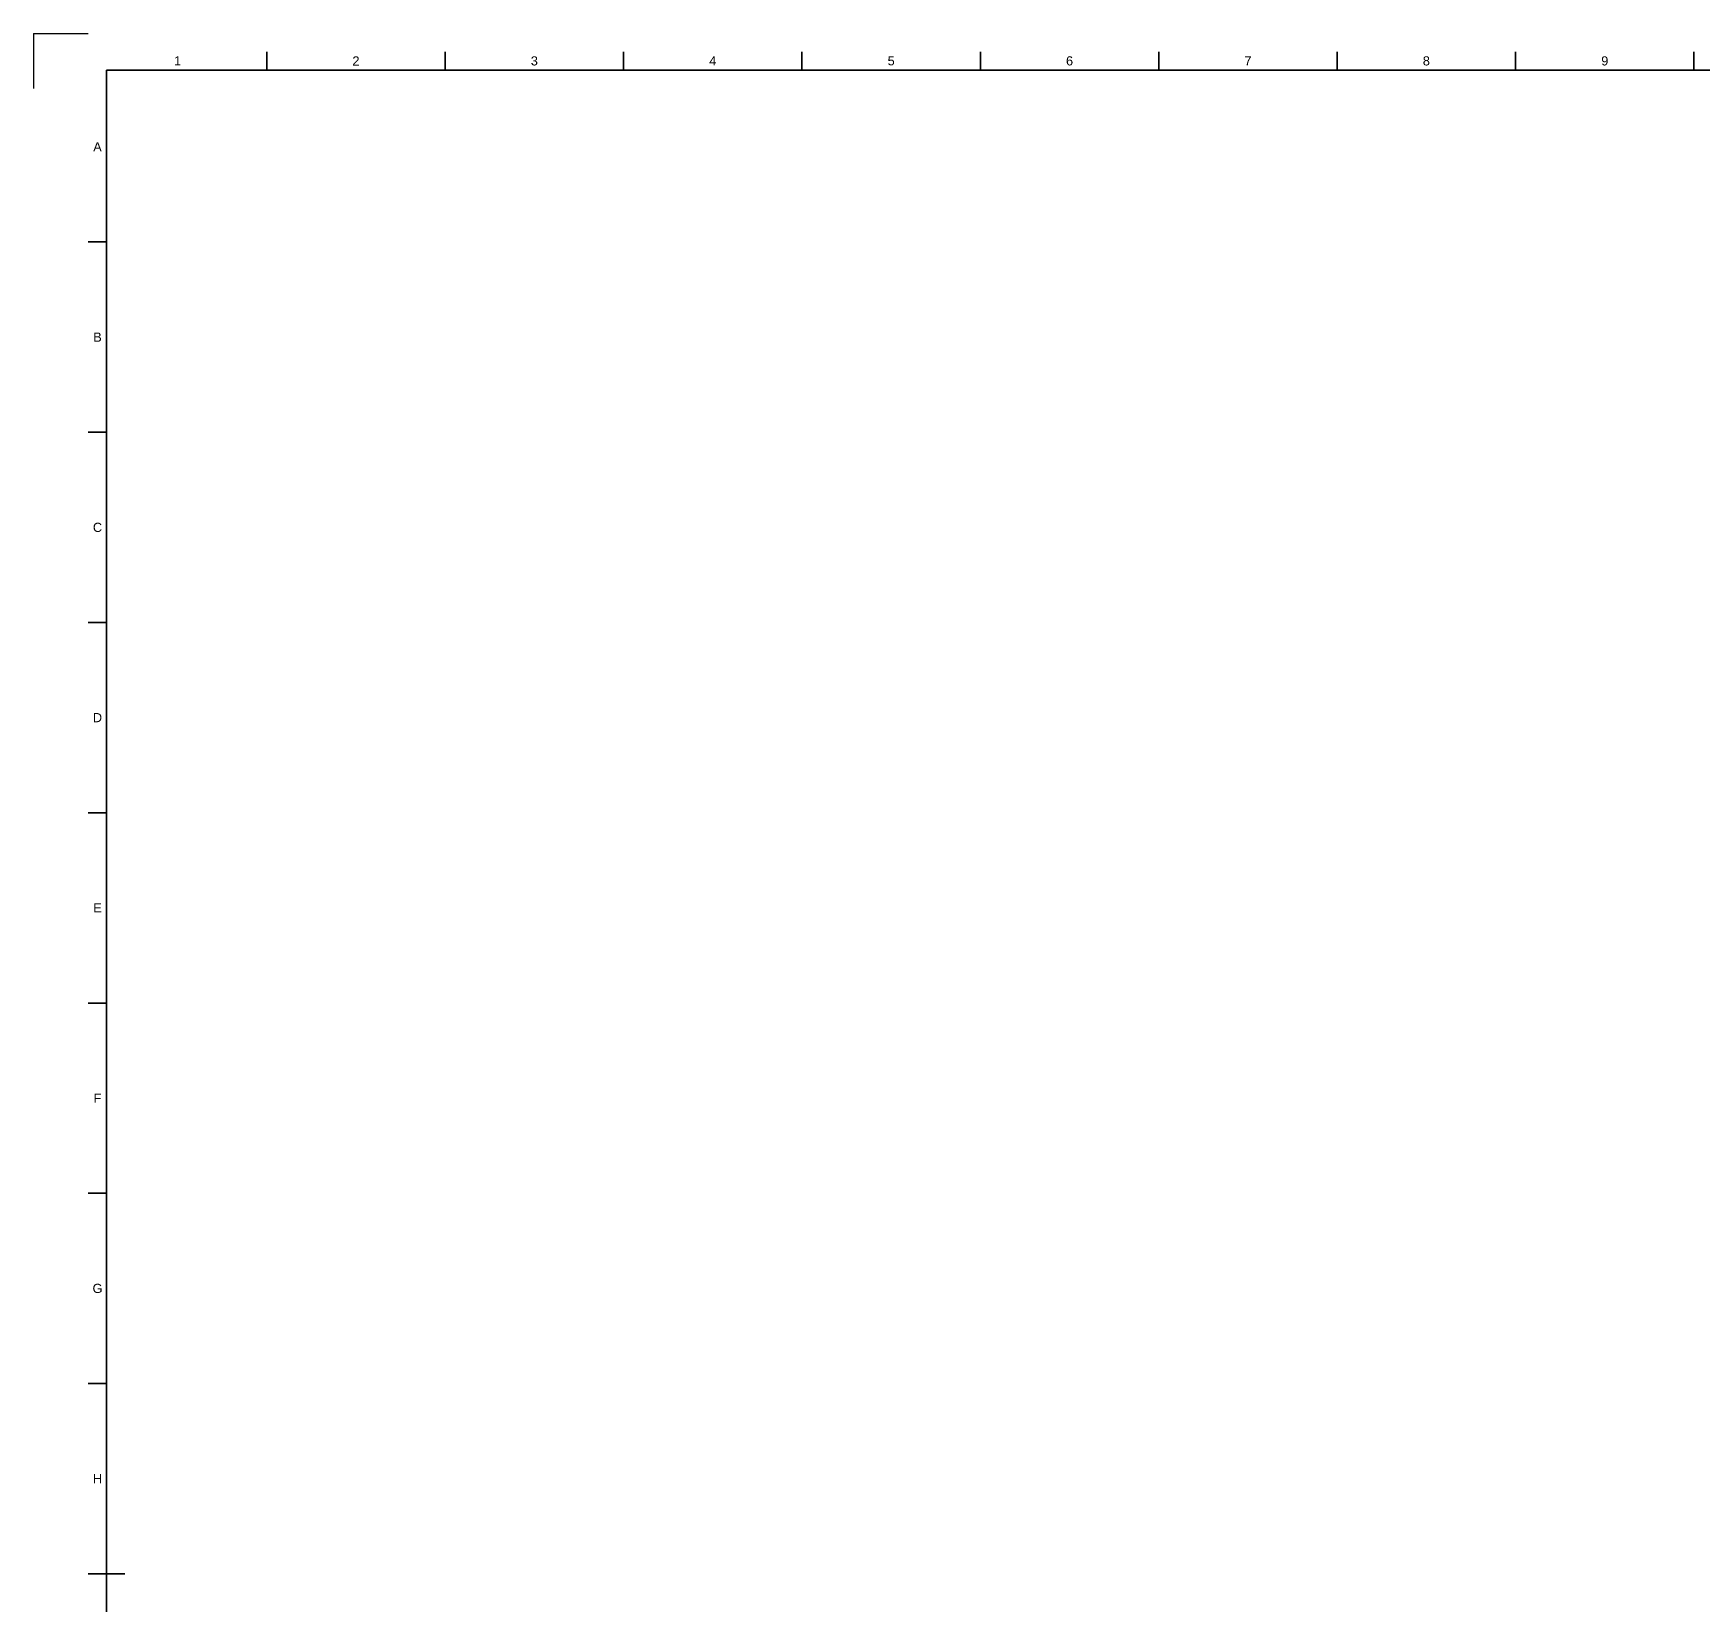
# Model space of a CAD drawing. Header units: millimetres. Extents: x 0 to 1189, y 0 to 841.
# Drawn here: x 0 to 455.7, y 412.1 to 841 of the extents above; entities that cross this region are included whole.
import ezdxf
from ezdxf.enums import TextEntityAlignment as Align

# ---------------------------------------------------------------- set-up
doc = ezdxf.new("R2010")
doc.units = ezdxf.units.MM
doc.header["$LTSCALE"] = 0.75
doc.layers.add('BORDER', color=7, linetype='Continuous', lineweight=35)
doc.styles.add('FusionTitle', font='arial.ttf')

# ---------------------------------------------------------------- blocks, each defined once
blk = doc.blocks.new('ISO_A0_SHEET')
at = {"layer": 'BORDER'}
for p, q in [((63.708337, 836), (63.708337, 831)), ((112.41667, 836), (112.41667, 831)), ((161.125003, 836), (161.125003, 831)), ((209.833336, 836), (209.833336, 831)), ((258.541669, 836), (258.541669, 831)), ((307.250002, 836), (307.250002, 831)), ((355.958335, 836), (355.958335, 831)), ((404.666668, 836), (404.666668, 831)), ((453.375001, 836), (453.375001, 831)), ((20, 831), (1179, 831)), ((20, 831), (20, 10)), ((15, 784.0625), (20, 784.0625)), ((15, 732.125), (20, 732.125)), ((15, 680.1875), (20, 680.1875)), ((15, 628.25), (20, 628.25)), ((15, 576.3125), (20, 576.3125)), ((15, 524.375), (20, 524.375)), ((15, 472.4375), (20, 472.4375)), ((15, 420.5), (25, 420.5))]:
    blk.add_line(p, q, dxfattribs=at)
at = {"layer": 'Defpoints'}
for q in [(15, 841), (0, 826)]:
    blk.add_line((0, 841), q, dxfattribs=at)
at = {"layer": 'BORDER', "style": 'FusionTitle'}
for s, p in [('1', (39.35417, 833.5)), ('2', (88.062503, 833.5)), ('3', (136.770836, 833.5)), ('4', (185.479169, 833.5)), ('5', (234.187502, 833.5)), ('6', (282.895835, 833.5)), ('7', (331.604168, 833.5)), ('8', (380.312501, 833.5)), ('9', (429.020835, 833.5)), ('A', (17.5, 810.03125)), ('B', (17.5, 758.09375)), ('C', (17.5, 706.15625)), ('D', (17.5, 654.21875)), ('E', (17.5, 602.28125)), ('F', (17.5, 550.34375)), ('G', (17.5, 498.40625)), ('H', (17.5, 446.46875))]:
    blk.add_text(s, height=2.5, dxfattribs=at).set_placement(p, align=Align.MIDDLE)

msp = doc.modelspace()

# ---------------------------------------------------------------- block references
at = {"layer": 'BORDER'}
msp.add_blockref('ISO_A0_SHEET', (0, 0), dxfattribs=at)

doc.saveas('drawing.dxf')
